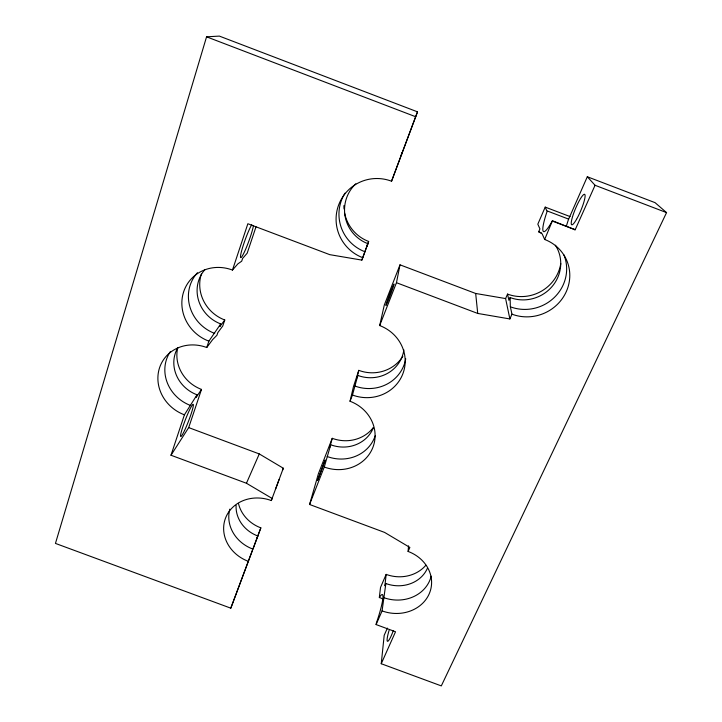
<?xml version="1.0" encoding="UTF-8"?>
<svg xmlns="http://www.w3.org/2000/svg" width="722" height="722" viewBox="0 0 722 722"><rect width="100%" height="100%" fill="white"/><g stroke="black" fill="none" stroke-linecap="round" stroke-linejoin="round"><path stroke-width="1.08" d="M566.283 226.555A33.113 5.65 -67.1 0 1 568.422 219.632L587.311 176.755L655.062 202.656L666.55 212.602L441.304 685.9L381.243 663.726L395.53 631.759L376.099 624.566L382.082 610.893A36.642 32.201 8.8 0 0 429.211 593.836A36.642 32.201 8.8 0 0 408.101 551.446L408.526 545.868M381.243 663.726L384.194 635.315L387.389 628.113M382.082 610.893L385.855 583.52A32.282 28.627 8.6 0 0 427.289 568.539M425.899 565.209A34.34 30.568 8.5 0 1 386.162 574.396L384.898 585.741L385.855 583.52M376.099 624.566L376.415 622.896A28.149 3.637 -71 0 0 382.813 598.89A28.149 3.637 -71 0 0 379.447 597.437L383.427 599.233M379.303 597.699L380.521 587.419L386.162 574.396M396.468 282.708L400.006 264.83L475.672 293.475L505.599 298.574L509.876 318.943L477.729 313.438L396.468 282.708L379.682 325.559A39.25 37.273 13.3 0 1 402.75 374.086A39.25 37.273 13.3 0 1 352.462 395.024L350.026 401.252A38.194 35.297 15.3 0 1 372.85 447.505A38.194 35.297 15.3 0 1 324.25 467.026L309.576 504.479L384.591 532.412L409.861 547.429L408.101 551.446M379.682 325.559L384.312 305.018L400.006 264.83M352.462 395.024L357.832 375.431A34.476 32.914 13.1 0 0 403.878 349.944M402.804 356.406A36.614 35.044 13 0 1 358.789 370.359L356.83 378.003L357.832 375.431M350.026 401.252L353.491 386.532L358.789 370.359M324.25 467.026L330.721 444.779A33.582 31.245 15.2 0 0 373.391 427.74M373.247 427.677A35.694 33.302 15.2 0 1 332.246 438.317L329.764 447.216L330.721 444.779M309.576 504.479L318.402 473.758L332.246 438.317M248.422 561.373A36.651 32.49 19.4 0 1 225.49 518.197A36.651 32.49 19.4 0 1 271.319 500.554L272.122 498.433L246.446 483.253L170.988 455.239L184.408 414.816A38.555 35.297 32 0 1 159.58 367.697A38.555 35.297 32 0 1 206.754 347.517L208.875 341.154A39.728 37.201 37.8 0 1 183.686 291.697A39.728 37.201 37.8 0 1 232.475 270.055L247.863 223.73L329.764 254.658L361.848 260.1L362.751 257.691A41.109 40.847 32.7 0 1 338.69 204.858A41.109 40.847 32.7 0 1 391.55 181.213L417.497 111.838L219.362 36.1L206.564 36.822L55.45 543.413L230.805 608.168L260.841 527.854A34.34 30.829 19.5 0 1 238.44 503.36M177.72 347.869A33.898 31.245 32.6 0 0 197.034 394.799L196.203 397.29L201.501 389.411A36.019 33.302 32.8 0 1 177.792 347.562M205.003 269.505A34.882 32.842 38.8 0 0 220.724 323.916L219.849 326.552L224.777 319.99A37.048 34.963 39.3 0 1 201.357 274.026M170.988 455.239L188.695 427.595L201.501 389.411M224.777 319.99L222.764 325.983L217.809 332.652L216.934 335.27L212.62 339.629L206.754 347.517M256.021 226.78L247.159 253.232L242.61 258.44L241.69 261.193L237.863 263.882L232.475 270.055M401.161 155.248L402.109 152.559M391.55 181.213L417.497 111.838M362.751 257.691L367.877 243.675A36.046 35.91 44.8 0 1 355.838 183.758M368.644 241.464L366.821 246.482L368.644 241.464A38.257 38.14 55.7 0 1 344.674 213.333M361.848 260.1L367.778 243.756M275.434 489.435L279.071 479.588M509.876 318.943L511.97 314.169A41.795 39.764 -22.2 0 0 566.445 291.282A41.795 39.764 -22.2 0 0 544.668 239.469L542.15 233.847L538.675 231.789L539.93 228.901L537.818 224.181L545.209 207.106L547.068 211.501A33.131 4.946 -67.4 0 0 552.186 221.203L552.429 220.733L575.181 229.758L595.054 185.283L587.311 176.755M271.319 500.554L283.295 468.217L259.279 453.93L188.695 427.595M230.805 608.168L252.375 550.489M256.978 538.269L260.841 527.854M282.564 470.157L283.295 468.217M505.599 298.574L507.539 294.089A38.898 37.156 -24.9 0 0 560.786 263.548M555.389 245.218A36.651 34.963 -24 0 1 551.906 286.742A36.651 34.963 -24 0 1 510.111 297.545L508.911 300.298L507.539 294.089M246.446 483.253L259.279 453.93M544.668 239.469L552.429 220.733M574.631 229.749L574.883 229.289M184.408 414.816L197.034 394.799M208.875 341.154L220.724 323.916M206.564 36.822L415.809 116.784M595.054 185.283L666.55 212.602M545.209 207.106L570.082 216.582M547.258 210.977L568.611 219.109M552.673 221.185L575.181 229.758M510.111 297.545L510.346 306.796L511.97 314.169M475.672 293.475L477.729 313.438M344.033 208.974A38.257 38.14 55.7 0 1 343.889 205.644M364.917 251.734A40.062 39.863 37.6 0 1 344.981 193.153M190.662 405.52A37.625 34.566 32.3 0 1 170.32 351.668M229.84 509.127A35.811 31.894 19.4 0 0 252.962 549.126L257.835 536.004A32.291 28.871 19.5 0 1 236.103 505.391M214.696 333.402A38.744 36.38 38.3 0 1 197.476 272.708M253.413 225.86A18.447 1.958 -70 0 1 244.262 252.285A18.447 1.958 -70 0 1 241.717 250.489A18.447 1.958 -70 0 1 251.752 224.695M538.675 231.789A36.651 34.963 -24 0 1 541.563 233.035M375.187 435.862A37.273 34.566 15.3 0 1 327.183 456.512M405.737 358.753A38.284 36.461 13.2 0 1 354.782 385.99M563.9 254.848A40.73 38.807 -23.1 0 1 554.352 297.437A40.73 38.807 -23.1 0 1 510.346 306.796M431.178 576.183A35.802 31.615 8.7 0 1 383.572 597.563M393.264 630.757A14.07 2.076 -71.2 0 1 387.57 641.344A14.07 2.076 -71.2 0 1 389.086 630.378M325.135 460.194L317.662 480.193L325.135 460.194M184.579 430.456A17.274 1.724 -68.9 0 0 193.297 404.491A17.274 1.724 -68.9 0 0 182.973 426.386A17.274 1.724 -68.9 0 0 184.579 430.456M576.562 219.271A16.552 2.825 -67.1 0 0 584.829 194.489A16.552 2.825 -67.1 0 0 573.106 214.948A16.552 2.825 -67.1 0 0 576.562 219.271M387.443 302.328A11.489 0.451 -69.2 0 0 394.022 284.405A11.489 0.451 -69.2 0 0 388.409 297.654A11.489 0.451 -69.2 0 0 387.443 302.328"/></g></svg>
